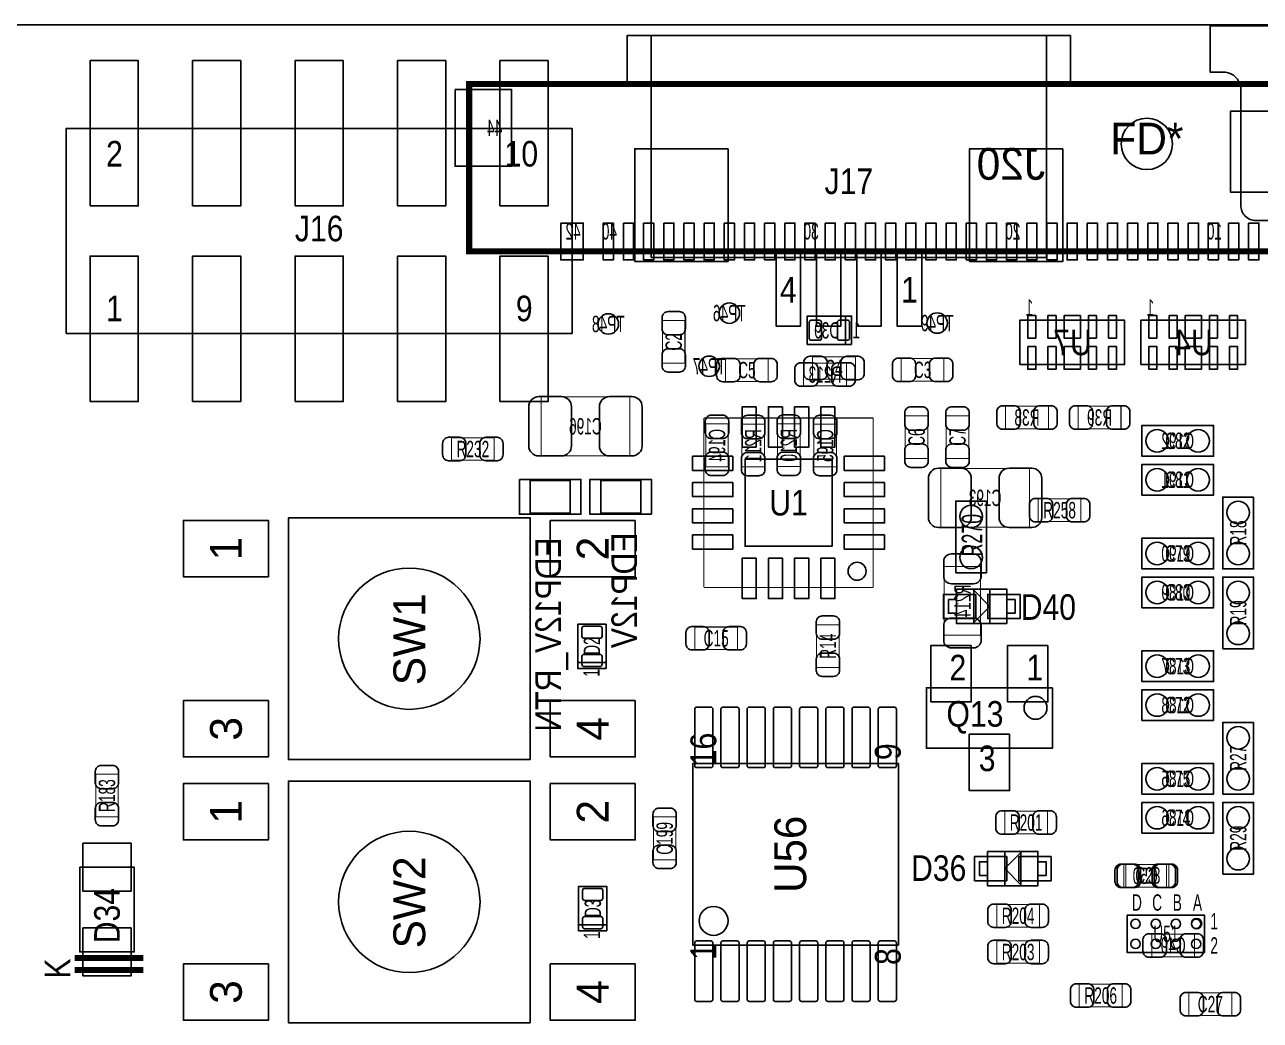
# Model space of a CAD drawing. Extents: x -31 to 174, y -12 to 124.
# Drawn here: x 104.89 to 135.52, y 64.97 to 89.66 of the extents above; entities that cross this region are included whole.
import ezdxf
from ezdxf.enums import TextEntityAlignment as Align

# ---------------------------------------------------------------- set-up
doc = ezdxf.new("R2010")
doc.units = 0
for name, color, linetype in [('BG_OUTLINE', 3, 'CONTINUOUS'), ('PG_ASSEMBLY_BOTTOM', 140, 'CONTINUOUS'), ('PG_ASSEMBLY_TOP', 140, 'CONTINUOUS'), ('PIN_BOTTOM', 2, 'CONTINUOUS'), ('PIN_TOP', 160, 'CONTINUOUS'), ('RD_ASSEMBLY_BOTTOM', 140, 'CONTINUOUS'), ('RD_ASSEMBLY_TOP', 140, 'CONTINUOUS')]:
    doc.layers.add(name, color=color, linetype=linetype)

msp = doc.modelspace()

# ---------------------------------------------------------------- linework, layer by layer
at = {"layer": 'BG_OUTLINE'}
msp.add_lwpolyline([(0, 0), (0, 46.233588), (5.526532, 46.233588, 0.413393), (6.522212, 47.232062), (6.522212, 48.731932, 0.414214), (5.522214, 49.73193), (0, 49.73193), (0, 74.98207), (5.522214, 74.98207, 0.414214), (6.522212, 75.982068), (6.522212, 77.481938, 0.413393), (5.526532, 78.480412), (0, 78.480412), (0, 89.662), (150.622, 89.662), (150.622, 0)], format="xyb", close=True, dxfattribs=at)
at = {"layer": 'PG_ASSEMBLY_BOTTOM'}
for points, const_width in [([(115.910614, 88.193626), (142.310866, 88.193626), (142.310866, 84.043774), (115.910614, 84.043774), (115.910614, 88.193626)], 0.1524), ([(125.261878, 80.705452), (125.261878, 81.265268), (124.201682, 81.265268), (124.201682, 80.705452), (125.261878, 80.705452)], 0.024892), ([(119.893334, 78.972664), (119.893334, 80.432656), (117.693186, 80.432656), (117.693186, 78.972664), (119.893334, 78.972664)], 0.024892), ([(130.270758, 79.641192), (130.270758, 80.201008), (129.210562, 80.201008), (129.210562, 79.641192), (130.270758, 79.641192)], 0.024892), ([(131.010406, 80.201008), (131.010406, 79.641192), (132.070602, 79.641192), (132.070602, 80.201008), (131.010406, 80.201008)], 0.024892), ([(122.334528, 79.760318), (121.774712, 79.760318), (121.774712, 78.700122), (122.334528, 78.700122), (122.334528, 79.760318)], 0.024892), ([(122.671332, 78.695042), (123.231148, 78.695042), (123.231148, 79.755238), (122.671332, 79.755238), (122.671332, 78.695042)], 0.024892), ([(123.555252, 78.702662), (124.115068, 78.702662), (124.115068, 79.762858), (123.555252, 79.762858), (123.555252, 78.702662)], 0.024892), ([(125.016768, 79.755238), (124.456952, 79.755238), (124.456952, 78.695042), (125.016768, 78.695042), (125.016768, 79.755238)], 0.024892), ([(127.601726, 78.657196), (127.601726, 77.197204), (129.801874, 77.197204), (129.801874, 78.657196), (127.601726, 78.657196)], 0.024892), ([(128.590548, 76.221844), (127.690372, 76.221844), (127.690372, 74.522076), (128.590548, 74.522076), (128.590548, 76.221844)], 0.024892), ([(132.141722, 68.834508), (132.141722, 68.274692), (133.201918, 68.274692), (133.201918, 68.834508), (132.141722, 68.834508)], 0.024892), ([(133.89483, 66.547492), (133.89483, 67.107308), (132.834634, 67.107308), (132.834634, 66.547492), (133.89483, 66.547492)], 0.024892)]:
    msp.add_lwpolyline(points, dxfattribs=dict(at, const_width=const_width))
for points in [[(125.391672, 81.73466), (124.291852, 81.73466), (124.291852, 82.434684), (125.391672, 82.434684), (125.391672, 81.73466)], [(132.588, 78.96098), (134.366, 78.96098), (134.366, 79.72298), (132.588, 79.72298), (132.588, 78.96098)], [(132.588, 77.99578), (134.366, 77.99578), (134.366, 78.75778), (132.588, 78.75778), (132.588, 77.99578)], [(117.15623, 78.383384), (118.68023, 78.383384), (118.68023, 77.519784), (117.15623, 77.519784), (117.15623, 78.383384)], [(120.43029, 77.519784), (118.90629, 77.519784), (118.90629, 78.383384), (120.43029, 78.383384), (120.43029, 77.519784)], [(132.588, 76.16698), (134.366, 76.16698), (134.366, 76.92898), (132.588, 76.92898), (132.588, 76.16698)], [(132.588, 75.20178), (134.366, 75.20178), (134.366, 75.96378), (132.588, 75.96378), (132.588, 75.20178)], [(132.588, 73.37298), (134.366, 73.37298), (134.366, 74.13498), (132.588, 74.13498), (132.588, 73.37298)], [(132.588, 72.40778), (134.366, 72.40778), (134.366, 73.16978), (132.588, 73.16978), (132.588, 72.40778)], [(132.588, 70.57898), (134.366, 70.57898), (134.366, 71.34098), (132.588, 71.34098), (132.588, 70.57898)], [(132.588, 69.61378), (134.366, 69.61378), (134.366, 70.37578), (132.588, 70.37578), (132.588, 69.61378)]]:
    msp.add_lwpolyline(points, dxfattribs=at)
for points in [[(125.391672, 81.73466), (125.391672, 82.434684), (125.241812, 82.434684), (125.241812, 81.73466)], [(129.560828, 81.23301), (129.560828, 82.33283), (132.160772, 82.33283), (132.160772, 81.23301)], [(132.560822, 81.23301), (132.560822, 82.33283), (135.160766, 82.33283), (135.160766, 81.23301)]]:
    msp.add_lwpolyline(points, close=True, dxfattribs=at)
at = {"layer": 'PG_ASSEMBLY_TOP'}
for points in [[(143.6751, 89.63152), (134.2771, 89.63152), (134.2771, 88.48852), (134.6581, 88.48852, -0.333333), (135.0391, 88.10752), (135.0391, 85.18652, 0.414214), (135.4201, 84.80552), (135.9281, 84.80552)], [(116.1796, 74.4347, 1), (112.6744, 74.4347, 1), (116.1796, 74.4347)], [(116.1796, 67.9069, 1), (112.6744, 67.9069, 1), (116.1796, 67.9069)], [(122.329956, 67.437, 1), (121.611644, 67.437, 1), (122.329956, 67.437)], [(134.07136, 67.36842, 1), (133.81736, 67.36842, 1), (134.07136, 67.36842)]]:
    msp.add_lwpolyline(points, format="xyb", dxfattribs=at)
for points in [[(130.8227, 89.39022), (130.8227, 88.1888), (119.8245, 88.1888), (119.8245, 89.39022), (130.8227, 89.39022)], [(130.22326, 89.39022), (130.22326, 83.88858), (120.42394, 83.88858), (120.42394, 89.39022)], [(105.918, 82.0039), (118.4656, 82.0039), (118.4656, 87.0839), (105.918, 87.0839), (105.918, 82.0039)], [(134.366, 78.96098), (132.588, 78.96098), (132.588, 79.72298), (134.366, 79.72298), (134.366, 78.96098)], [(134.366, 77.99578), (132.588, 77.99578), (132.588, 78.75778), (134.366, 78.75778), (134.366, 77.99578)], [(127.97282, 76.07046), (127.97282, 77.84846), (128.73482, 77.84846), (128.73482, 76.07046), (127.97282, 76.07046)], [(135.3566, 77.94498), (135.3566, 76.16698), (134.5946, 76.16698), (134.5946, 77.94498), (135.3566, 77.94498)], [(117.4242, 71.4375), (117.4242, 77.4319), (111.4298, 77.4319), (111.4298, 71.4375), (117.4242, 71.4375)], [(134.366, 76.16698), (132.588, 76.16698), (132.588, 76.92898), (134.366, 76.92898), (134.366, 76.16698)], [(129.243074, 74.809858), (127.992886, 74.809858), (127.992886, 75.659742), (129.243074, 75.659742), (129.243074, 74.809858)], [(134.366, 75.20178), (132.588, 75.20178), (132.588, 75.96378), (134.366, 75.96378), (134.366, 75.20178)], [(134.5946, 74.18578), (134.5946, 75.96378), (135.3566, 75.96378), (135.3566, 74.18578), (134.5946, 74.18578)], [(127.792988, 75.404726), (127.792988, 75.064874), (127.992886, 75.064874), (127.992886, 75.404726), (127.792988, 75.404726)], [(128.418082, 74.83475), (128.817878, 75.2348), (128.418082, 75.63485), (128.418082, 74.83475)], [(128.817878, 74.83475), (128.817878, 75.63485)], [(129.243074, 75.404726), (129.243074, 75.064874), (129.442972, 75.064874), (129.442972, 75.404726), (129.243074, 75.404726)], [(119.304308, 73.694798), (119.304308, 74.794618), (118.604284, 74.794618), (118.604284, 73.694798), (119.304308, 73.694798)], [(134.366, 73.37298), (132.588, 73.37298), (132.588, 74.13498), (134.366, 74.13498), (134.366, 73.37298)], [(130.368548, 73.216262), (130.368548, 71.716138), (127.248412, 71.716138), (127.248412, 73.216262), (130.368548, 73.216262)], [(134.366, 72.40778), (132.588, 72.40778), (132.588, 73.16978), (134.366, 73.16978), (134.366, 72.40778)], [(135.3566, 72.35698), (135.3566, 70.57898), (134.5946, 70.57898), (134.5946, 72.35698), (135.3566, 72.35698)], [(126.552706, 66.838068), (126.552706, 71.337932), (121.452894, 71.337932), (121.452894, 66.838068), (126.552706, 66.838068)], [(134.366, 70.57898), (132.588, 70.57898), (132.588, 71.34098), (134.366, 71.34098), (134.366, 70.57898)], [(117.4242, 64.9097), (117.4242, 70.9041), (111.4298, 70.9041), (111.4298, 64.9097), (117.4242, 64.9097)], [(134.366, 69.61378), (132.588, 69.61378), (132.588, 70.37578), (134.366, 70.37578), (134.366, 69.61378)], [(134.5946, 68.59778), (134.5946, 70.37578), (135.3566, 70.37578), (135.3566, 68.59778), (134.5946, 68.59778)], [(128.762506, 69.157342), (130.012694, 69.157342), (130.012694, 68.307458), (128.762506, 68.307458), (128.762506, 69.157342)], [(129.587498, 69.13245), (129.187702, 68.7324), (129.587498, 68.33235), (129.587498, 69.13245)], [(129.187702, 69.13245), (129.187702, 68.33235)], [(128.762506, 68.562474), (128.762506, 68.902326), (128.562608, 68.902326), (128.562608, 68.562474), (128.762506, 68.562474)], [(130.212592, 68.562474), (130.212592, 68.902326), (130.012694, 68.902326), (130.012694, 68.562474), (130.212592, 68.562474)], [(119.323612, 67.192398), (119.323612, 68.292218), (118.623588, 68.292218), (118.623588, 67.192398), (119.323612, 67.192398)], [(132.22224, 67.57416), (132.22224, 66.65468), (134.14248, 66.65468), (134.14248, 67.57416), (132.22224, 67.57416)]]:
    msp.add_lwpolyline(points, dxfattribs=at)
for points, const_width in [([(121.261632, 81.266538), (120.701816, 81.266538), (120.701816, 82.326734), (121.261632, 82.326734), (121.261632, 81.266538)], 0.024892), ([(122.266202, 80.816704), (122.266202, 81.37652), (123.326398, 81.37652), (123.326398, 80.816704), (122.266202, 80.816704)], 0.024892), ([(124.425202, 80.867504), (124.425202, 81.42732), (125.485398, 81.42732), (125.485398, 80.867504), (124.425202, 80.867504)], 0.024892), ([(126.622302, 80.822292), (126.622302, 81.382108), (127.682498, 81.382108), (127.682498, 80.822292), (126.622302, 80.822292)], 0.024892), ([(127.281432, 78.904338), (126.721616, 78.904338), (126.721616, 79.964534), (127.281432, 79.964534), (127.281432, 78.904338)], 0.024892), ([(128.297432, 78.904338), (127.737616, 78.904338), (127.737616, 79.964534), (128.297432, 79.964534), (128.297432, 78.904338)], 0.024892), ([(121.729246, 79.907892), (125.92939, 79.907892)], 0.0254), ([(121.729246, 75.707748), (121.729246, 79.907892)], 0.0254), ([(125.92939, 79.907892), (125.92939, 75.707748)], 0.0254), ([(115.471702, 78.858872), (115.471702, 79.418688), (116.531898, 79.418688), (116.531898, 78.858872), (115.471702, 78.858872)], 0.024892), ([(130.018282, 77.342492), (130.018282, 77.902308), (131.078478, 77.902308), (131.078478, 77.342492), (130.018282, 77.342492)], 0.024892), ([(125.92939, 75.707748), (121.729246, 75.707748)], 0.0254), ([(125.085348, 73.719182), (124.525532, 73.719182), (124.525532, 74.779378), (125.085348, 74.779378), (125.085348, 73.719182)], 0.024892), ([(122.564398, 74.724768), (122.564398, 74.164952), (121.504202, 74.164952), (121.504202, 74.724768), (122.564398, 74.724768)], 0.024892), ([(106.651552, 71.073518), (107.211368, 71.073518), (107.211368, 70.013322), (106.651552, 70.013322), (106.651552, 71.073518)], 0.024892), ([(129.187702, 69.595492), (129.187702, 70.155308), (130.247898, 70.155308), (130.247898, 69.595492), (129.187702, 69.595492)], 0.024892), ([(120.476772, 70.013068), (121.036588, 70.013068), (121.036588, 68.952872), (120.476772, 68.952872), (120.476772, 70.013068)], 0.024892), ([(132.192522, 68.274692), (132.192522, 68.834508), (133.252718, 68.834508), (133.252718, 68.274692), (132.192522, 68.274692)], 0.024892), ([(128.989582, 67.284092), (128.989582, 67.843908), (130.049778, 67.843908), (130.049778, 67.284092), (128.989582, 67.284092)], 0.024892), ([(128.989582, 66.384932), (128.989582, 66.944748), (130.049778, 66.944748), (130.049778, 66.384932), (128.989582, 66.384932)], 0.024892), ([(106.13136, 66.516504), (107.831382, 66.516504)], 0.150114), ([(106.13136, 66.216276), (107.831382, 66.216276)], 0.150114), ([(132.097018, 65.865248), (132.097018, 65.305432), (131.036822, 65.305432), (131.036822, 65.865248), (132.097018, 65.865248)], 0.024892), ([(133.754622, 65.092072), (133.754622, 65.651888), (134.814818, 65.651888), (134.814818, 65.092072), (133.754622, 65.092072)], 0.024892)]:
    msp.add_lwpolyline(points, dxfattribs=dict(at, const_width=const_width))
for points in [[(125.30582, 76.107798, -0.414271), (125.52934, 76.331318, -0.414144), (125.75286, 76.107798, -0.414156), (125.52934, 75.884278, -0.414144)], [(130.235452, 72.7202, 1), (129.667508, 72.7202, 1)]]:
    msp.add_lwpolyline(points, format="xyb", close=True, dxfattribs=at)
for points in [[(119.304308, 73.694798), (118.604284, 73.694798), (118.604284, 73.844658), (119.304308, 73.844658)], [(106.256582, 68.766436), (107.606338, 68.766436), (107.606338, 66.666364), (106.256582, 66.666364)], [(119.323612, 67.192398), (118.623588, 67.192398), (118.623588, 67.342258), (119.323612, 67.342258)]]:
    msp.add_lwpolyline(points, close=True, dxfattribs=at)
at = {"layer": 'PIN_BOTTOM'}
for points in [[(115.56365, 88.056212), (115.56365, 86.151212), (116.96065, 86.151212), (116.96065, 88.056212)], [(118.181374, 84.741004), (118.181374, 83.826604), (118.740174, 83.826604), (118.740174, 84.741004)], [(119.233696, 84.741004), (119.233696, 83.826604), (119.487696, 83.826604), (119.487696, 84.741004)], [(119.733822, 84.741004), (119.733822, 83.826604), (119.987822, 83.826604), (119.987822, 84.741004)], [(120.233694, 84.741004), (120.233694, 83.826604), (120.487694, 83.826604), (120.487694, 84.741004)], [(120.73382, 84.741004), (120.73382, 83.826604), (120.98782, 83.826604), (120.98782, 84.741004)], [(121.233692, 84.741004), (121.233692, 83.826604), (121.487692, 83.826604), (121.487692, 84.741004)], [(121.733818, 84.741004), (121.733818, 83.826604), (121.987818, 83.826604), (121.987818, 84.741004)], [(122.23369, 84.741004), (122.23369, 83.826604), (122.48769, 83.826604), (122.48769, 84.741004)], [(122.733816, 84.741004), (122.733816, 83.826604), (122.987816, 83.826604), (122.987816, 84.741004)], [(123.233688, 84.741004), (123.233688, 83.826604), (123.487688, 83.826604), (123.487688, 84.741004)], [(123.733814, 84.741004), (123.733814, 83.826604), (123.987814, 83.826604), (123.987814, 84.741004)], [(124.233686, 84.741004), (124.233686, 83.826604), (124.487686, 83.826604), (124.487686, 84.741004)], [(124.733812, 84.741004), (124.733812, 83.826604), (124.987812, 83.826604), (124.987812, 84.741004)], [(125.233684, 84.741004), (125.233684, 83.826604), (125.487684, 83.826604), (125.487684, 84.741004)], [(125.73381, 84.741004), (125.73381, 83.826604), (125.98781, 83.826604), (125.98781, 84.741004)], [(126.233682, 84.741004), (126.233682, 83.826604), (126.487682, 83.826604), (126.487682, 84.741004)], [(126.733808, 84.741004), (126.733808, 83.826604), (126.987808, 83.826604), (126.987808, 84.741004)], [(127.23368, 84.741004), (127.23368, 83.826604), (127.48768, 83.826604), (127.48768, 84.741004)], [(127.733806, 84.741004), (127.733806, 83.826604), (127.987806, 83.826604), (127.987806, 84.741004)], [(128.233678, 84.741004), (128.233678, 83.826604), (128.487678, 83.826604), (128.487678, 84.741004)], [(128.733804, 84.741004), (128.733804, 83.826604), (128.987804, 83.826604), (128.987804, 84.741004)], [(129.233676, 84.741004), (129.233676, 83.826604), (129.487676, 83.826604), (129.487676, 84.741004)], [(129.733802, 84.741004), (129.733802, 83.826604), (129.987802, 83.826604), (129.987802, 84.741004)], [(130.233674, 84.741004), (130.233674, 83.826604), (130.487674, 83.826604), (130.487674, 84.741004)], [(130.7338, 84.741004), (130.7338, 83.826604), (130.9878, 83.826604), (130.9878, 84.741004)], [(131.233672, 84.741004), (131.233672, 83.826604), (131.487672, 83.826604), (131.487672, 84.741004)], [(131.733798, 84.741004), (131.733798, 83.826604), (131.987798, 83.826604), (131.987798, 84.741004)], [(132.23367, 84.741004), (132.23367, 83.826604), (132.48767, 83.826604), (132.48767, 84.741004)], [(132.733796, 84.741004), (132.733796, 83.826604), (132.987796, 83.826604), (132.987796, 84.741004)], [(133.233668, 84.741004), (133.233668, 83.826604), (133.487668, 83.826604), (133.487668, 84.741004)], [(133.733794, 84.741004), (133.733794, 83.826604), (133.987794, 83.826604), (133.987794, 84.741004)], [(134.233666, 84.741004), (134.233666, 83.826604), (134.487666, 83.826604), (134.487666, 84.741004)], [(134.733792, 84.741004), (134.733792, 83.826604), (134.987792, 83.826604), (134.987792, 84.741004)], [(135.233664, 84.741004), (135.233664, 83.826604), (135.487664, 83.826604), (135.487664, 84.741004)], [(129.760853, 82.447384), (129.760853, 81.888584), (129.960751, 81.888584), (129.960751, 82.447384)], [(130.260725, 82.447384), (130.260725, 81.888584), (130.460623, 81.888584), (130.460623, 82.447384)], [(130.6576, 82.447384), (130.6576, 81.888584), (131.064, 81.888584), (131.064, 82.447384)], [(131.260977, 82.447384), (131.260977, 81.888584), (131.460875, 81.888584), (131.460875, 82.447384)], [(131.760849, 82.447384), (131.760849, 81.888584), (131.960747, 81.888584), (131.960747, 82.447384)], [(132.760847, 82.447384), (132.760847, 81.888584), (132.960745, 81.888584), (132.960745, 82.447384)], [(133.260719, 82.447384), (133.260719, 81.888584), (133.460617, 81.888584), (133.460617, 82.447384)], [(133.657594, 82.447384), (133.657594, 81.888584), (134.063994, 81.888584), (134.063994, 82.447384)], [(134.260971, 82.447384), (134.260971, 81.888584), (134.460869, 81.888584), (134.460869, 82.447384)], [(134.760843, 82.447384), (134.760843, 81.888584), (134.960741, 81.888584), (134.960741, 82.447384)], [(129.760853, 81.677256), (129.760853, 81.118456), (129.960751, 81.118456), (129.960751, 81.677256)], [(130.260725, 81.677256), (130.260725, 81.118456), (130.460623, 81.118456), (130.460623, 81.677256)], [(130.6576, 81.677256), (130.6576, 81.118456), (131.064, 81.118456), (131.064, 81.677256)], [(131.260977, 81.677256), (131.260977, 81.118456), (131.460875, 81.118456), (131.460875, 81.677256)], [(131.760849, 81.677256), (131.760849, 81.118456), (131.960747, 81.118456), (131.960747, 81.677256)], [(132.760847, 81.677256), (132.760847, 81.118456), (132.960745, 81.118456), (132.960745, 81.677256)], [(133.260719, 81.677256), (133.260719, 81.118456), (133.460617, 81.118456), (133.460617, 81.677256)], [(133.657594, 81.677256), (133.657594, 81.118456), (134.063994, 81.118456), (134.063994, 81.677256)], [(134.260971, 81.677256), (134.260971, 81.118456), (134.460869, 81.118456), (134.460869, 81.677256)], [(134.760843, 81.677256), (134.760843, 81.118456), (134.960741, 81.118456), (134.960741, 81.677256)], [(117.42293, 78.357984), (117.42293, 77.545184), (118.41353, 77.545184), (118.41353, 78.357984)], [(120.16359, 77.545184), (120.16359, 78.357984), (119.17299, 78.357984), (119.17299, 77.545184)]]:
    msp.add_lwpolyline(points, close=True, dxfattribs=at)
for points in [[(124.591826, 81.834736), (124.391674, 81.834736, -0.414463), (124.341636, 81.884774), (124.341636, 82.28457, -0.414463), (124.391674, 82.334608), (124.591826, 82.334608, -0.414463), (124.641864, 82.28457), (124.641864, 81.884774, -0.414463)], [(125.29185, 81.834736), (125.091698, 81.834736, -0.414463), (125.04166, 81.884774), (125.04166, 82.28457, -0.414463), (125.091698, 82.334608), (125.29185, 82.334608, -0.414463), (125.341888, 82.28457), (125.341888, 81.884774, -0.414463)], [(124.131832, 80.695292), (124.41174, 80.695292, 0.414846), (124.561854, 80.845406), (124.561854, 81.125314, 0.414846), (124.41174, 81.275428), (124.131832, 81.275428, 0.414846), (123.981718, 81.125314), (123.981718, 80.845406, 0.414846)], [(125.331728, 81.275428), (125.05182, 81.275428, 0.414846), (124.901706, 81.125314), (124.901706, 80.845406, 0.414846), (125.05182, 80.695292), (125.331728, 80.695292, 0.414846), (125.481842, 80.845406), (125.481842, 81.125314, 0.414846)], [(117.638322, 78.967584), (118.198138, 78.967584, 0.414709), (118.448328, 79.217774), (118.448328, 80.187546, 0.414709), (118.198138, 80.437736), (117.638322, 80.437736, 0.414709), (117.388132, 80.187546), (117.388132, 79.217774, 0.414709)], [(119.948198, 80.437736), (119.388382, 80.437736, 0.414709), (119.138192, 80.187546), (119.138192, 79.217774, 0.414709), (119.388382, 78.967584), (119.948198, 78.967584, 0.414709), (120.198388, 79.217774), (120.198388, 80.187546, 0.414709)], [(121.764552, 79.830168), (121.764552, 79.55026, 0.414846), (121.914666, 79.400146), (122.194574, 79.400146, 0.414846), (122.344688, 79.55026), (122.344688, 79.830168, 0.414846), (122.194574, 79.980282), (121.914666, 79.980282, 0.414846)], [(122.661172, 79.825088), (122.661172, 79.54518, 0.414846), (122.811286, 79.395066), (123.091194, 79.395066, 0.414846), (123.241308, 79.54518), (123.241308, 79.825088, 0.414846), (123.091194, 79.975202), (122.811286, 79.975202, 0.414846)], [(123.545092, 79.832708), (123.545092, 79.5528, 0.414846), (123.695206, 79.402686), (123.975114, 79.402686, 0.414846), (124.125228, 79.5528), (124.125228, 79.832708, 0.414846), (123.975114, 79.982822), (123.695206, 79.982822, 0.414846)], [(124.446792, 79.825088), (124.446792, 79.54518, 0.414846), (124.596906, 79.395066), (124.876814, 79.395066, 0.414846), (125.026928, 79.54518), (125.026928, 79.825088, 0.414846), (124.876814, 79.975202), (124.596906, 79.975202, 0.414846)], [(129.140712, 79.631032), (129.42062, 79.631032, 0.414846), (129.570734, 79.781146), (129.570734, 80.061054, 0.414846), (129.42062, 80.211168), (129.140712, 80.211168, 0.414846), (128.990598, 80.061054), (128.990598, 79.781146, 0.414846)], [(130.340608, 80.211168), (130.0607, 80.211168, 0.414846), (129.910586, 80.061054), (129.910586, 79.781146, 0.414846), (130.0607, 79.631032), (130.340608, 79.631032, 0.414846), (130.490722, 79.781146), (130.490722, 80.061054, 0.414846)], [(130.940556, 79.631032), (131.220464, 79.631032, 0.414846), (131.370578, 79.781146), (131.370578, 80.061054, 0.414846), (131.220464, 80.211168), (130.940556, 80.211168, 0.414846), (130.790442, 80.061054), (130.790442, 79.781146, 0.414846)], [(132.140452, 80.211168), (131.860544, 80.211168, 0.414846), (131.71043, 80.061054), (131.71043, 79.781146, 0.414846), (131.860544, 79.631032), (132.140452, 79.631032, 0.414846), (132.290566, 79.781146), (132.290566, 80.061054, 0.414846)], [(122.344688, 78.630272), (122.344688, 78.91018, 0.414846), (122.194574, 79.060294), (121.914666, 79.060294, 0.414846), (121.764552, 78.91018), (121.764552, 78.630272, 0.414846), (121.914666, 78.480158), (122.194574, 78.480158, 0.414846)], [(123.241308, 78.625192), (123.241308, 78.9051, 0.414846), (123.091194, 79.055214), (122.811286, 79.055214, 0.414846), (122.661172, 78.9051), (122.661172, 78.625192, 0.414846), (122.811286, 78.475078), (123.091194, 78.475078, 0.414846)], [(124.125228, 78.632812), (124.125228, 78.91272, 0.414846), (123.975114, 79.062834), (123.695206, 79.062834, 0.414846), (123.545092, 78.91272), (123.545092, 78.632812, 0.414846), (123.695206, 78.482698), (123.975114, 78.482698, 0.414846)], [(125.026928, 78.625192), (125.026928, 78.9051, 0.414846), (124.876814, 79.055214), (124.596906, 79.055214, 0.414846), (124.446792, 78.9051), (124.446792, 78.625192, 0.414846), (124.596906, 78.475078), (124.876814, 78.475078, 0.414846)], [(127.546862, 77.192124), (128.106678, 77.192124, 0.414709), (128.356868, 77.442314), (128.356868, 78.412086, 0.414709), (128.106678, 78.662276), (127.546862, 78.662276, 0.414709), (127.296672, 78.412086), (127.296672, 77.442314, 0.414709)], [(129.856738, 78.662276), (129.296922, 78.662276, 0.414709), (129.046732, 78.412086), (129.046732, 77.442314, 0.414709), (129.296922, 77.192124), (129.856738, 77.192124, 0.414709), (130.106928, 77.442314), (130.106928, 78.412086, 0.414709)], [(127.675386, 76.347066), (127.675386, 75.986894, 0.414556), (127.865378, 75.796902), (128.415542, 75.796902, 0.414556), (128.605534, 75.986894), (128.605534, 76.347066, 0.414556), (128.415542, 76.537058), (127.865378, 76.537058, 0.414556)], [(128.605534, 74.396854), (128.605534, 74.757026, 0.414556), (128.415542, 74.947018), (127.865378, 74.947018, 0.414556), (127.675386, 74.757026), (127.675386, 74.396854, 0.414556), (127.865378, 74.206862), (128.415542, 74.206862, 0.414556)], [(132.071872, 68.264532), (132.35178, 68.264532, 0.414846), (132.501894, 68.414646), (132.501894, 68.694554, 0.414846), (132.35178, 68.844668), (132.071872, 68.844668, 0.414846), (131.921758, 68.694554), (131.921758, 68.414646, 0.414846)], [(133.271768, 68.844668), (132.99186, 68.844668, 0.414846), (132.841746, 68.694554), (132.841746, 68.414646, 0.414846), (132.99186, 68.264532), (133.271768, 68.264532, 0.414846), (133.421882, 68.414646), (133.421882, 68.694554, 0.414846)], [(132.764784, 66.537332), (133.044692, 66.537332, 0.414846), (133.194806, 66.687446), (133.194806, 66.967354, 0.414846), (133.044692, 67.117468), (132.764784, 67.117468, 0.414846), (132.61467, 66.967354), (132.61467, 66.687446, 0.414846)], [(133.96468, 67.117468), (133.684772, 67.117468, 0.414846), (133.534658, 66.967354), (133.534658, 66.687446, 0.414846), (133.684772, 66.537332), (133.96468, 66.537332, 0.414846), (134.114794, 66.687446), (134.114794, 66.967354, 0.414846)]]:
    msp.add_lwpolyline(points, format="xyb", close=True, dxfattribs=at)
for centre, radius in [((122.36069, 82.50936), 0.254), ((119.360696, 82.24012), 0.254), ((127.51308, 82.26298), 0.254), ((121.860818, 81.1911), 0.254), ((132.969, 79.34198), 0.2794), ((133.985, 79.34198), 0.2794), ((132.969, 78.37678), 0.2794), ((133.985, 78.37678), 0.2794), ((132.969, 76.54798), 0.2794), ((133.985, 76.54798), 0.2794), ((132.969, 75.58278), 0.2794), ((133.985, 75.58278), 0.2794), ((132.969, 73.75398), 0.2794), ((133.985, 73.75398), 0.2794), ((132.969, 72.78878), 0.2794), ((133.985, 72.78878), 0.2794), ((132.969, 70.95998), 0.2794), ((133.985, 70.95998), 0.2794), ((132.969, 69.99478), 0.2794), ((133.985, 69.99478), 0.2794)]:
    msp.add_circle(centre, radius, dxfattribs=at)
at = {"layer": 'PIN_TOP'}
for points in [[(106.5149, 85.1662), (106.5149, 88.773), (107.7087, 88.773), (107.7087, 85.1662)], [(109.0549, 85.1662), (109.0549, 88.773), (110.2487, 88.773), (110.2487, 85.1662)], [(111.5949, 85.1662), (111.5949, 88.773), (112.7887, 88.773), (112.7887, 85.1662)], [(114.1349, 85.1662), (114.1349, 88.773), (115.3287, 88.773), (115.3287, 85.1662)], [(116.6749, 85.1662), (116.6749, 88.773), (117.8687, 88.773), (117.8687, 85.1662)], [(137.1981, 85.5091), (134.7851, 85.5091), (134.7851, 87.5157), (137.1981, 87.5157)], [(122.32894, 86.58606), (122.32894, 83.79206), (120.01754, 83.79206), (120.01754, 86.58606)], [(130.62966, 86.58606), (130.62966, 83.79206), (128.31826, 83.79206), (128.31826, 86.58606)], [(124.12726, 83.99018), (124.12726, 82.18678), (123.51766, 82.18678), (123.51766, 83.99018)], [(125.12802, 83.99018), (125.12802, 82.18678), (124.51842, 82.18678), (124.51842, 83.99018)], [(126.12878, 83.99018), (126.12878, 82.18678), (125.51918, 82.18678), (125.51918, 83.99018)], [(127.12954, 83.99018), (127.12954, 82.18678), (126.51994, 82.18678), (126.51994, 83.99018)], [(106.5149, 80.3148), (106.5149, 83.9216), (107.7087, 83.9216), (107.7087, 80.3148)], [(109.0549, 80.3148), (109.0549, 83.9216), (110.2487, 83.9216), (110.2487, 80.3148)], [(111.5949, 80.3148), (111.5949, 83.9216), (112.7887, 83.9216), (112.7887, 80.3148)], [(114.1349, 80.3148), (114.1349, 83.9216), (115.3287, 83.9216), (115.3287, 80.3148)], [(116.6749, 80.3148), (116.6749, 83.9216), (117.8687, 83.9216), (117.8687, 80.3148)], [(123.029218, 80.187927), (123.029218, 79.187929), (122.679206, 79.187929), (122.679206, 80.187927)], [(123.679204, 80.187927), (123.679204, 79.187929), (123.329192, 79.187929), (123.329192, 80.187927)], [(124.329444, 80.187927), (124.329444, 79.187929), (123.979432, 79.187929), (123.979432, 80.187927)], [(124.97943, 80.187927), (124.97943, 79.187929), (124.629418, 79.187929), (124.629418, 80.187927)], [(122.449209, 78.957932), (122.449209, 78.60792), (121.449211, 78.60792), (121.449211, 78.957932)], [(124.909326, 78.887828), (124.909326, 76.727812), (122.74931, 76.727812), (122.74931, 78.887828)], [(126.209425, 78.957932), (126.209425, 78.60792), (125.209427, 78.60792), (125.209427, 78.957932)], [(122.449209, 78.307946), (122.449209, 77.957934), (121.449211, 77.957934), (121.449211, 78.307946)], [(126.209425, 78.307946), (126.209425, 77.957934), (125.209427, 77.957934), (125.209427, 78.307946)], [(122.449209, 77.657706), (122.449209, 77.307694), (121.449211, 77.307694), (121.449211, 77.657706)], [(126.209425, 77.657706), (126.209425, 77.307694), (125.209427, 77.307694), (125.209427, 77.657706)], [(110.9345, 77.3684), (110.9345, 75.9714), (108.8263, 75.9714), (108.8263, 77.3684)], [(120.0277, 77.3684), (120.0277, 75.9714), (117.9195, 75.9714), (117.9195, 77.3684)], [(122.449209, 77.00772), (122.449209, 76.657708), (121.449211, 76.657708), (121.449211, 77.00772)], [(126.209425, 77.00772), (126.209425, 76.657708), (125.209427, 76.657708), (125.209427, 77.00772)], [(123.029218, 76.427711), (123.029218, 75.427713), (122.679206, 75.427713), (122.679206, 76.427711)], [(123.679204, 76.427711), (123.679204, 75.427713), (123.329192, 75.427713), (123.329192, 76.427711)], [(124.329444, 76.427711), (124.329444, 75.427713), (123.979432, 75.427713), (123.979432, 76.427711)], [(124.97943, 76.427711), (124.97943, 75.427713), (124.629418, 75.427713), (124.629418, 76.427711)], [(128.46812, 75.534774), (128.46812, 74.934826), (127.66802, 74.934826), (127.66802, 75.534774)], [(129.56794, 75.534774), (129.56794, 74.934826), (128.76784, 74.934826), (128.76784, 75.534774)], [(128.358519, 74.266298), (128.358519, 72.86625), (127.358521, 72.86625), (127.358521, 74.266298)], [(130.258439, 74.266298), (130.258439, 72.86625), (129.258441, 72.86625), (129.258441, 74.266298)], [(110.9345, 72.898), (110.9345, 71.501), (108.8263, 71.501), (108.8263, 72.898)], [(120.0277, 72.898), (120.0277, 71.501), (117.9195, 71.501), (117.9195, 72.898)], [(129.308479, 72.06615), (129.308479, 70.666102), (128.308481, 70.666102), (128.308481, 72.06615)], [(110.9345, 70.8406), (110.9345, 69.4436), (108.8263, 69.4436), (108.8263, 70.8406)], [(120.0277, 70.8406), (120.0277, 69.4436), (117.9195, 69.4436), (117.9195, 70.8406)], [(106.33456, 69.363336), (107.52836, 69.363336), (107.52836, 68.169536), (106.33456, 68.169536)], [(128.43764, 68.432426), (128.43764, 69.032374), (129.23774, 69.032374), (129.23774, 68.432426)], [(129.53746, 68.432426), (129.53746, 69.032374), (130.33756, 69.032374), (130.33756, 68.432426)], [(106.33456, 67.263264), (107.52836, 67.263264), (107.52836, 66.069464), (106.33456, 66.069464)], [(110.9345, 66.3702), (110.9345, 64.9732), (108.8263, 64.9732), (108.8263, 66.3702)], [(120.0277, 66.3702), (120.0277, 64.9732), (117.9195, 64.9732), (117.9195, 66.3702)]]:
    msp.add_lwpolyline(points, close=True, dxfattribs=at)
for points in [[(121.271792, 82.396584), (121.271792, 82.116676, -0.414846), (121.121678, 81.966562), (120.84177, 81.966562, -0.414846), (120.691656, 82.116676), (120.691656, 82.396584, -0.414846), (120.84177, 82.546698), (121.121678, 82.546698, -0.414846)], [(120.691656, 81.196688), (120.691656, 81.476596, -0.414846), (120.84177, 81.62671), (121.121678, 81.62671, -0.414846), (121.271792, 81.476596), (121.271792, 81.196688, -0.414846), (121.121678, 81.046574), (120.84177, 81.046574, -0.414846)], [(122.196352, 81.38668), (122.47626, 81.38668, -0.414846), (122.626374, 81.236566), (122.626374, 80.956658, -0.414846), (122.47626, 80.806544), (122.196352, 80.806544, -0.414846), (122.046238, 80.956658), (122.046238, 81.236566, -0.414846)], [(123.396248, 80.806544), (123.11634, 80.806544, -0.414846), (122.966226, 80.956658), (122.966226, 81.236566, -0.414846), (123.11634, 81.38668), (123.396248, 81.38668, -0.414846), (123.546362, 81.236566), (123.546362, 80.956658, -0.414846)], [(124.355352, 81.43748), (124.63526, 81.43748, -0.414846), (124.785374, 81.287366), (124.785374, 81.007458, -0.414846), (124.63526, 80.857344), (124.355352, 80.857344, -0.414846), (124.205238, 81.007458), (124.205238, 81.287366, -0.414846)], [(125.555248, 80.857344), (125.27534, 80.857344, -0.414846), (125.125226, 81.007458), (125.125226, 81.287366, -0.414846), (125.27534, 81.43748), (125.555248, 81.43748, -0.414846), (125.705362, 81.287366), (125.705362, 81.007458, -0.414846)], [(126.552452, 81.392268), (126.83236, 81.392268, -0.414846), (126.982474, 81.242154), (126.982474, 80.962246, -0.414846), (126.83236, 80.812132), (126.552452, 80.812132, -0.414846), (126.402338, 80.962246), (126.402338, 81.242154, -0.414846)], [(127.752348, 80.812132), (127.47244, 80.812132, -0.414846), (127.322326, 80.962246), (127.322326, 81.242154, -0.414846), (127.47244, 81.392268), (127.752348, 81.392268, -0.414846), (127.902462, 81.242154), (127.902462, 80.962246, -0.414846)], [(127.291592, 80.034384), (127.291592, 79.754476, -0.414846), (127.141478, 79.604362), (126.86157, 79.604362, -0.414846), (126.711456, 79.754476), (126.711456, 80.034384, -0.414846), (126.86157, 80.184498), (127.141478, 80.184498, -0.414846)], [(128.307592, 80.034384), (128.307592, 79.754476, -0.414846), (128.157478, 79.604362), (127.87757, 79.604362, -0.414846), (127.727456, 79.754476), (127.727456, 80.034384, -0.414846), (127.87757, 80.184498), (128.157478, 80.184498, -0.414846)], [(115.401852, 79.428848), (115.68176, 79.428848, -0.414846), (115.831874, 79.278734), (115.831874, 78.998826, -0.414846), (115.68176, 78.848712), (115.401852, 78.848712, -0.414846), (115.251738, 78.998826), (115.251738, 79.278734, -0.414846)], [(116.601748, 78.848712), (116.32184, 78.848712, -0.414846), (116.171726, 78.998826), (116.171726, 79.278734, -0.414846), (116.32184, 79.428848), (116.601748, 79.428848, -0.414846), (116.751862, 79.278734), (116.751862, 78.998826, -0.414846)], [(126.711456, 78.834488), (126.711456, 79.114396, -0.414846), (126.86157, 79.26451), (127.141478, 79.26451, -0.414846), (127.291592, 79.114396), (127.291592, 78.834488, -0.414846), (127.141478, 78.684374), (126.86157, 78.684374, -0.414846)], [(127.727456, 78.834488), (127.727456, 79.114396, -0.414846), (127.87757, 79.26451), (128.157478, 79.26451, -0.414846), (128.307592, 79.114396), (128.307592, 78.834488, -0.414846), (128.157478, 78.684374), (127.87757, 78.684374, -0.414846)], [(129.948432, 77.912468), (130.22834, 77.912468, -0.414846), (130.378454, 77.762354), (130.378454, 77.482446, -0.414846), (130.22834, 77.332332), (129.948432, 77.332332, -0.414846), (129.798318, 77.482446), (129.798318, 77.762354, -0.414846)], [(131.148328, 77.332332), (130.86842, 77.332332, -0.414846), (130.718306, 77.482446), (130.718306, 77.762354, -0.414846), (130.86842, 77.912468), (131.148328, 77.912468, -0.414846), (131.298442, 77.762354), (131.298442, 77.482446, -0.414846)], [(119.204232, 74.494644), (119.204232, 74.694796, 0.414463), (119.154194, 74.744834), (118.754398, 74.744834, 0.414463), (118.70436, 74.694796), (118.70436, 74.494644, 0.414463), (118.754398, 74.444606), (119.154194, 74.444606, 0.414463)], [(125.095508, 74.849228), (125.095508, 74.56932, -0.414846), (124.945394, 74.419206), (124.665486, 74.419206, -0.414846), (124.515372, 74.56932), (124.515372, 74.849228, -0.414846), (124.665486, 74.999342), (124.945394, 74.999342, -0.414846)], [(121.434352, 74.734928), (121.71426, 74.734928, -0.414846), (121.864374, 74.584814), (121.864374, 74.304906, -0.414846), (121.71426, 74.154792), (121.434352, 74.154792, -0.414846), (121.284238, 74.304906), (121.284238, 74.584814, -0.414846)], [(122.634248, 74.154792), (122.35434, 74.154792, -0.414846), (122.204226, 74.304906), (122.204226, 74.584814, -0.414846), (122.35434, 74.734928), (122.634248, 74.734928, -0.414846), (122.784362, 74.584814), (122.784362, 74.304906, -0.414846)], [(119.204232, 73.79462), (119.204232, 73.994772, 0.414463), (119.154194, 74.04481), (118.754398, 74.04481, 0.414463), (118.70436, 73.994772), (118.70436, 73.79462, 0.414463), (118.754398, 73.744582), (119.154194, 73.744582, 0.414463)], [(124.515372, 73.649332), (124.515372, 73.92924, -0.414846), (124.665486, 74.079354), (124.945394, 74.079354, -0.414846), (125.095508, 73.92924), (125.095508, 73.649332, -0.414846), (124.945394, 73.499218), (124.665486, 73.499218, -0.414846)], [(121.952766, 71.287894), (121.952766, 72.687942, 0.414245), (121.902728, 72.73798), (121.552716, 72.73798, 0.414245), (121.502678, 72.687942), (121.502678, 71.287894, 0.414245), (121.552716, 71.237856), (121.902728, 71.237856, 0.414245)], [(122.602752, 71.287894), (122.602752, 72.687942, 0.414245), (122.552714, 72.73798), (122.202702, 72.73798, 0.414245), (122.152664, 72.687942), (122.152664, 71.287894, 0.414245), (122.202702, 71.237856), (122.552714, 71.237856, 0.414245)], [(123.252738, 71.287894), (123.252738, 72.687942, 0.414245), (123.2027, 72.73798), (122.852688, 72.73798, 0.414245), (122.80265, 72.687942), (122.80265, 71.287894, 0.414245), (122.852688, 71.237856), (123.2027, 71.237856, 0.414245)], [(123.902724, 71.287894), (123.902724, 72.687942, 0.414245), (123.852686, 72.73798), (123.502674, 72.73798, 0.414245), (123.452636, 72.687942), (123.452636, 71.287894, 0.414245), (123.502674, 71.237856), (123.852686, 71.237856, 0.414245)], [(124.552964, 71.287894), (124.552964, 72.687942, 0.414245), (124.502926, 72.73798), (124.152914, 72.73798, 0.414245), (124.102876, 72.687942), (124.102876, 71.287894, 0.414245), (124.152914, 71.237856), (124.502926, 71.237856, 0.414245)], [(125.20295, 71.287894), (125.20295, 72.687942, 0.414245), (125.152912, 72.73798), (124.8029, 72.73798, 0.414245), (124.752862, 72.687942), (124.752862, 71.287894, 0.414245), (124.8029, 71.237856), (125.152912, 71.237856, 0.414245)], [(125.852936, 71.287894), (125.852936, 72.687942, 0.414245), (125.802898, 72.73798), (125.452886, 72.73798, 0.414245), (125.402848, 72.687942), (125.402848, 71.287894, 0.414245), (125.452886, 71.237856), (125.802898, 71.237856, 0.414245)], [(126.502922, 71.287894), (126.502922, 72.687942, 0.414245), (126.452884, 72.73798), (126.102872, 72.73798, 0.414245), (126.052834, 72.687942), (126.052834, 71.287894, 0.414245), (126.102872, 71.237856), (126.452884, 71.237856, 0.414245)], [(107.221528, 71.143368), (107.221528, 70.86346, -0.414846), (107.071414, 70.713346), (106.791506, 70.713346, -0.414846), (106.641392, 70.86346), (106.641392, 71.143368, -0.414846), (106.791506, 71.293482), (107.071414, 71.293482, -0.414846)], [(106.641392, 69.943472), (106.641392, 70.22338, -0.414846), (106.791506, 70.373494), (107.071414, 70.373494, -0.414846), (107.221528, 70.22338), (107.221528, 69.943472, -0.414846), (107.071414, 69.793358), (106.791506, 69.793358, -0.414846)], [(121.046748, 70.082918), (121.046748, 69.80301, -0.414846), (120.896634, 69.652896), (120.616726, 69.652896, -0.414846), (120.466612, 69.80301), (120.466612, 70.082918, -0.414846), (120.616726, 70.233032), (120.896634, 70.233032, -0.414846)], [(129.117852, 70.165468), (129.39776, 70.165468, -0.414846), (129.547874, 70.015354), (129.547874, 69.735446, -0.414846), (129.39776, 69.585332), (129.117852, 69.585332, -0.414846), (128.967738, 69.735446), (128.967738, 70.015354, -0.414846)], [(130.317748, 69.585332), (130.03784, 69.585332, -0.414846), (129.887726, 69.735446), (129.887726, 70.015354, -0.414846), (130.03784, 70.165468), (130.317748, 70.165468, -0.414846), (130.467862, 70.015354), (130.467862, 69.735446, -0.414846)], [(120.466612, 68.883022), (120.466612, 69.16293, -0.414846), (120.616726, 69.313044), (120.896634, 69.313044, -0.414846), (121.046748, 69.16293), (121.046748, 68.883022, -0.414846), (120.896634, 68.732908), (120.616726, 68.732908, -0.414846)], [(132.122672, 68.844668), (132.40258, 68.844668, -0.414846), (132.552694, 68.694554), (132.552694, 68.414646, -0.414846), (132.40258, 68.264532), (132.122672, 68.264532, -0.414846), (131.972558, 68.414646), (131.972558, 68.694554, -0.414846)], [(133.322568, 68.264532), (133.04266, 68.264532, -0.414846), (132.892546, 68.414646), (132.892546, 68.694554, -0.414846), (133.04266, 68.844668), (133.322568, 68.844668, -0.414846), (133.472682, 68.694554), (133.472682, 68.414646, -0.414846)], [(119.223536, 67.992244), (119.223536, 68.192396, 0.414463), (119.173498, 68.242434), (118.773702, 68.242434, 0.414463), (118.723664, 68.192396), (118.723664, 67.992244, 0.414463), (118.773702, 67.942206), (119.173498, 67.942206, 0.414463)], [(128.919732, 67.854068), (129.19964, 67.854068, -0.414846), (129.349754, 67.703954), (129.349754, 67.424046, -0.414846), (129.19964, 67.273932), (128.919732, 67.273932, -0.414846), (128.769618, 67.424046), (128.769618, 67.703954, -0.414846)], [(130.119628, 67.273932), (129.83972, 67.273932, -0.414846), (129.689606, 67.424046), (129.689606, 67.703954, -0.414846), (129.83972, 67.854068), (130.119628, 67.854068, -0.414846), (130.269742, 67.703954), (130.269742, 67.424046, -0.414846)], [(119.223536, 67.29222), (119.223536, 67.492372, 0.414463), (119.173498, 67.54241), (118.773702, 67.54241, 0.414463), (118.723664, 67.492372), (118.723664, 67.29222, 0.414463), (118.773702, 67.242182), (119.173498, 67.242182, 0.414463)], [(121.952766, 65.488058), (121.952766, 66.888106, 0.414245), (121.902728, 66.938144), (121.552716, 66.938144, 0.414245), (121.502678, 66.888106), (121.502678, 65.488058, 0.414245), (121.552716, 65.43802), (121.902728, 65.43802, 0.414245)], [(122.602752, 65.488058), (122.602752, 66.888106, 0.414245), (122.552714, 66.938144), (122.202702, 66.938144, 0.414245), (122.152664, 66.888106), (122.152664, 65.488058, 0.414245), (122.202702, 65.43802), (122.552714, 65.43802, 0.414245)], [(123.252738, 65.488058), (123.252738, 66.888106, 0.414245), (123.2027, 66.938144), (122.852688, 66.938144, 0.414245), (122.80265, 66.888106), (122.80265, 65.488058, 0.414245), (122.852688, 65.43802), (123.2027, 65.43802, 0.414245)], [(123.902724, 65.488058), (123.902724, 66.888106, 0.414245), (123.852686, 66.938144), (123.502674, 66.938144, 0.414245), (123.452636, 66.888106), (123.452636, 65.488058, 0.414245), (123.502674, 65.43802), (123.852686, 65.43802, 0.414245)], [(124.552964, 65.488058), (124.552964, 66.888106, 0.414245), (124.502926, 66.938144), (124.152914, 66.938144, 0.414245), (124.102876, 66.888106), (124.102876, 65.488058, 0.414245), (124.152914, 65.43802), (124.502926, 65.43802, 0.414245)], [(125.20295, 65.488058), (125.20295, 66.888106, 0.414245), (125.152912, 66.938144), (124.8029, 66.938144, 0.414245), (124.752862, 66.888106), (124.752862, 65.488058, 0.414245), (124.8029, 65.43802), (125.152912, 65.43802, 0.414245)], [(125.852936, 65.488058), (125.852936, 66.888106, 0.414245), (125.802898, 66.938144), (125.452886, 66.938144, 0.414245), (125.402848, 66.888106), (125.402848, 65.488058, 0.414245), (125.452886, 65.43802), (125.802898, 65.43802, 0.414245)], [(126.502922, 65.488058), (126.502922, 66.888106, 0.414245), (126.452884, 66.938144), (126.102872, 66.938144, 0.414245), (126.052834, 66.888106), (126.052834, 65.488058, 0.414245), (126.102872, 65.43802), (126.452884, 65.43802, 0.414245)], [(128.919732, 66.954908), (129.19964, 66.954908, -0.414846), (129.349754, 66.804794), (129.349754, 66.524886, -0.414846), (129.19964, 66.374772), (128.919732, 66.374772, -0.414846), (128.769618, 66.524886), (128.769618, 66.804794, -0.414846)], [(130.119628, 66.374772), (129.83972, 66.374772, -0.414846), (129.689606, 66.524886), (129.689606, 66.804794, -0.414846), (129.83972, 66.954908), (130.119628, 66.954908, -0.414846), (130.269742, 66.804794), (130.269742, 66.524886, -0.414846)], [(130.966972, 65.875408), (131.24688, 65.875408, -0.414846), (131.396994, 65.725294), (131.396994, 65.445386, -0.414846), (131.24688, 65.295272), (130.966972, 65.295272, -0.414846), (130.816858, 65.445386), (130.816858, 65.725294, -0.414846)], [(132.166868, 65.295272), (131.88696, 65.295272, -0.414846), (131.736846, 65.445386), (131.736846, 65.725294, -0.414846), (131.88696, 65.875408), (132.166868, 65.875408, -0.414846), (132.316982, 65.725294), (132.316982, 65.445386, -0.414846)], [(133.684772, 65.662048), (133.96468, 65.662048, -0.414846), (134.114794, 65.511934), (134.114794, 65.232026, -0.414846), (133.96468, 65.081912), (133.684772, 65.081912, -0.414846), (133.534658, 65.232026), (133.534658, 65.511934, -0.414846)], [(134.884668, 65.081912), (134.60476, 65.081912, -0.414846), (134.454646, 65.232026), (134.454646, 65.511934, -0.414846), (134.60476, 65.662048), (134.884668, 65.662048, -0.414846), (135.034782, 65.511934), (135.034782, 65.232026, -0.414846)]]:
    msp.add_lwpolyline(points, format="xyb", close=True, dxfattribs=at)
for centre, radius in [((132.71246, 86.70544), 0.635), ((132.969, 79.34198), 0.2794), ((133.985, 79.34198), 0.2794), ((132.969, 78.37678), 0.2794), ((133.985, 78.37678), 0.2794), ((134.9756, 77.56398), 0.2794), ((128.35382, 77.46746), 0.2794), ((128.35382, 76.45146), 0.2794), ((132.969, 76.54798), 0.2794), ((133.985, 76.54798), 0.2794), ((134.9756, 76.54798), 0.2794), ((132.969, 75.58278), 0.2794), ((133.985, 75.58278), 0.2794), ((134.9756, 75.58278), 0.2794), ((134.9756, 74.56678), 0.2794), ((132.969, 73.75398), 0.2794), ((133.985, 73.75398), 0.2794), ((132.969, 72.78878), 0.2794), ((133.985, 72.78878), 0.2794), ((134.9756, 71.97598), 0.2794), ((132.969, 70.95998), 0.2794), ((133.985, 70.95998), 0.2794), ((134.9756, 70.95998), 0.2794), ((132.969, 69.99478), 0.2794), ((133.985, 69.99478), 0.2794), ((134.9756, 69.99478), 0.2794), ((134.9756, 68.97878), 0.2794), ((132.43306, 67.36334), 0.11557), ((132.93344, 67.36334), 0.11557), ((133.43128, 67.36334), 0.11557), ((133.93166, 67.36334), 0.11557), ((132.43306, 66.8655), 0.11557), ((132.93344, 66.8655), 0.11557), ((133.43128, 66.8655), 0.11557), ((133.93166, 66.8655), 0.11557)]:
    msp.add_circle(centre, radius, dxfattribs=at)

# ---------------------------------------------------------------- texts
at = {"layer": 'PG_ASSEMBLY_BOTTOM', "text_generation_flag": 2, "width": 0.625}
for s, p in [('44', (116.73205, 86.900512)), ('42', (118.676674, 84.334858)), ('40', (119.576596, 84.334604)), ('30', (124.576586, 84.334604)), ('20', (129.576576, 84.334604)), ('10', (134.576566, 84.334604)), ('1', (129.8956, 82.44332)), ('1', (132.895594, 82.44332)), ('1', (125.60808, 81.88452))]:
    msp.add_text(s, height=0.4064, dxfattribs=at).set_placement(p)
at = {"layer": 'PG_ASSEMBLY_TOP', "width": 0.88}
for s, p in [('2', (106.9086, 86.1441)), ('10', (116.7892, 86.1441)), ('1', (106.9086, 82.3087)), ('9', (117.0686, 82.3087)), ('2', (127.818134, 73.39965)), ('1', (129.723388, 73.39965)), ('3', (128.54432, 71.15048))]:
    msp.add_text(s, height=0.635, dxfattribs=at).set_placement(p)
at = {"layer": 'PG_ASSEMBLY_TOP'}
for s, height, width, p in [('4', 0.635, 0.88, (123.82246, 82.77098)), ('1', 0.635, 0.88, (126.82474, 82.77098)), ('D', 0.4064, 0.625, (132.46608, 67.68846)), ('C', 0.4064, 0.625, (132.96646, 67.68846)), ('B', 0.4064, 0.625, (133.46684, 67.68846)), ('A', 0.4064, 0.625, (133.96722, 67.68846)), ('1', 0.4064, 0.625, (134.38124, 67.22364)), ('2', 0.4064, 0.625, (134.38124, 66.6242))]:
    msp.add_text(s, height=height, dxfattribs=dict(at, width=width)).set_placement(p, align=Align.CENTER)
for s, p in [('1', (110.2741, 76.6699)), ('2', (119.3673, 76.6699)), ('3', (110.2741, 72.1995)), ('4', (119.3673, 72.1995)), ('1', (110.2741, 70.1421)), ('2', (119.3673, 70.1421)), ('3', (110.2741, 65.6717)), ('4', (119.3673, 65.6717))]:
    msp.add_text(s, height=0.7874, rotation=90, dxfattribs=at).set_placement(p, align=Align.CENTER)
for s, height, width, p in [('1', 0.4064, 0.625, (119.14378, 73.49363)), ('16', 0.64008, 0.875, (122.03684, 71.270114)), ('9', 0.64008, 0.875, (126.60884, 71.423022)), ('1', 0.4064, 0.625, (119.15394, 66.98869)), ('1', 0.64008, 0.875, (122.03684, 66.470022)), ('K', 0.635, 0.88, (106.023664, 66.00444)), ('8', 0.64008, 0.875, (126.60884, 66.343022))]:
    msp.add_text(s, height=height, rotation=90, dxfattribs=dict(at, width=width)).set_placement(p)
at = {"layer": 'RD_ASSEMBLY_BOTTOM', "text_generation_flag": 2}
msp.add_text('J20', height=0.7874, dxfattribs=at).set_placement((130.19024, 85.81644))
at = {"layer": 'RD_ASSEMBLY_BOTTOM', "text_generation_flag": 2, "width": 0.625}
for s, p in [('TP46', (122.36069, 82.30616)), ('TP48', (119.360696, 82.03692)), ('TP49', (127.51308, 82.05978)), ('D39', (124.77496, 81.87944)), ('TP47', (121.860818, 80.9879)), ('R213', (124.73178, 80.78216)), ('R38', (129.74066, 79.7179)), ('R39', (131.540504, 79.7179)), ('C196', (118.79326, 79.49946)), ('C192', (133.477, 79.13878)), ('C191', (133.477, 78.17358)), ('C193', (128.7018, 77.724)), ('C190', (133.477, 76.34478)), ('C189', (133.477, 75.37958)), ('C187', (133.477, 73.55078)), ('C188', (133.477, 72.58558)), ('C185', (133.477, 70.75678)), ('C186', (133.477, 69.79158)), ('C50', (132.67182, 68.3514)), ('C49', (133.364732, 66.6242))]:
    msp.add_text(s, height=0.4064, dxfattribs=at).set_placement(p, align=Align.CENTER)
at = {"layer": 'RD_ASSEMBLY_BOTTOM', "text_generation_flag": 2, "width": 0.88}
for s, p in [('U7', (131.3434, 81.46542)), ('U4', (134.343394, 81.46542))]:
    msp.add_text(s, height=0.635, dxfattribs=at).set_placement(p)
at = {"layer": 'RD_ASSEMBLY_BOTTOM', "text_generation_flag": 2}
for s, height, width, p in [('C194', 0.4064, 0.625, (122.25782, 79.23022)), ('R211', 0.4064, 0.625, (123.15444, 79.22514)), ('R210', 0.4064, 0.625, (124.03836, 79.23276)), ('C195', 0.4064, 0.625, (124.94006, 79.22514)), ('EDP12V_RTN', 0.635, 0.88, (118.187216, 74.53884)), ('EDP12V', 0.635, 0.88, (120.07342, 75.63358)), ('R214', 0.4064, 0.625, (128.34366, 75.37196))]:
    msp.add_text(s, height=height, rotation=90, dxfattribs=dict(at, width=width)).set_placement(p, align=Align.CENTER)
at = {"layer": 'RD_ASSEMBLY_TOP'}
msp.add_text('FD*', height=0.7874, dxfattribs=at).set_placement((132.71246, 86.443058), align=Align.CENTER)
for s, height, width, p in [('J17', 0.635, 0.88, (125.3236, 85.46211)), ('J16', 0.635, 0.88, (112.1918, 84.2899)), ('C5', 0.4064, 0.625, (122.7963, 80.893412)), ('C4', 0.4064, 0.625, (124.9553, 80.944212)), ('C3', 0.4064, 0.625, (127.1524, 80.899)), ('R232', 0.4064, 0.625, (116.0018, 78.93558)), ('C82', 0.4064, 0.625, (133.477, 79.13878)), ('C81', 0.4064, 0.625, (133.477, 78.17358)), ('U1', 0.635, 0.88, (123.829318, 77.49032)), ('R258', 0.4064, 0.625, (130.54838, 77.4192)), ('C79', 0.4064, 0.625, (133.477, 76.34478)), ('C80', 0.4064, 0.625, (133.477, 75.37958)), ('C15', 0.4064, 0.625, (122.0343, 74.24166)), ('C73', 0.4064, 0.625, (133.477, 73.55078)), ('C72', 0.4064, 0.625, (133.477, 72.58558)), ('C75', 0.4064, 0.625, (133.477, 70.75678)), ('C74', 0.4064, 0.625, (133.477, 69.79158)), ('R201', 0.4064, 0.625, (129.7178, 69.6722)), ('C28', 0.4064, 0.625, (132.73532, 68.36156)), ('R204', 0.4064, 0.625, (129.51968, 67.3608)), ('U51', 0.4064, 0.625, (133.18236, 66.91122)), ('R203', 0.4064, 0.625, (129.51968, 66.46164)), ('R206', 0.4064, 0.625, (131.56692, 65.38214)), ('C27', 0.4064, 0.625, (134.28472, 65.16878))]:
    msp.add_text(s, height=height, dxfattribs=dict(at, width=width)).set_placement(p, align=Align.CENTER)
for s, height, width, p in [('C2', 0.4064, 0.625, (121.184924, 81.796636)), ('C6', 0.4064, 0.625, (127.204724, 79.434436)), ('C7', 0.4064, 0.625, (128.220724, 79.434436)), ('R270', 0.508, 0.65, (128.63068, 77.00264)), ('R18', 0.4064, 0.625, (135.1788, 77.05598)), ('R19', 0.4064, 0.625, (135.1788, 75.07478)), ('D2', 0.4064, 0.625, (119.15648, 74.25182)), ('R14', 0.4064, 0.625, (125.00864, 74.24928)), ('R27', 0.4064, 0.625, (135.1788, 71.46798)), ('R183', 0.4064, 0.625, (107.13466, 70.54342)), ('C199', 0.4064, 0.625, (120.95988, 69.48297)), ('U56', 0.78994, 0.987138, (124.266198, 69.088)), ('R29', 0.4064, 0.625, (135.1788, 69.48678)), ('D34', 0.635, 0.88, (107.24896, 67.56654)), ('D3', 0.4064, 0.625, (119.17934, 67.74561))]:
    msp.add_text(s, height=height, rotation=90, dxfattribs=dict(at, width=width)).set_placement(p, align=Align.CENTER)
for s, p in [('SW1', (114.8207, 74.422)), ('SW2', (114.8207, 67.8942))]:
    msp.add_text(s, height=0.7874, rotation=90, dxfattribs=at).set_placement(p, align=Align.CENTER)
at = {"layer": 'RD_ASSEMBLY_TOP', "width": 0.88}
for s, p in [('D40', (129.58445, 74.90206)), ('Q13', (127.74422, 72.25284)), ('D36', (126.86538, 68.4276))]:
    msp.add_text(s, height=0.635, dxfattribs=at).set_placement(p)

doc.saveas('drawing.dxf')
